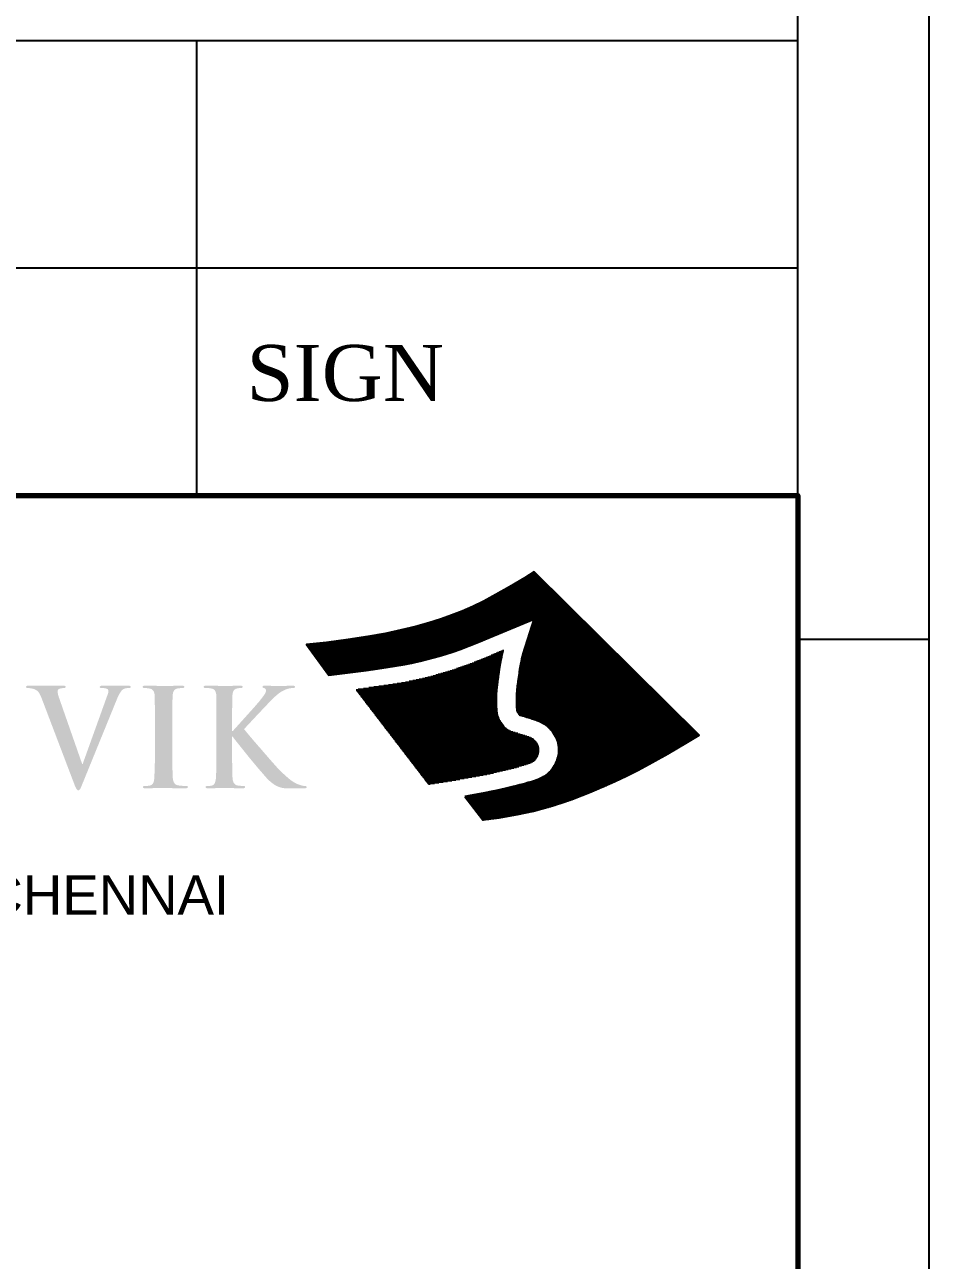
# Model space of a CAD drawing. Header units: inches. Extents: x 36 to 5114, y 9 to 306.
# Drawn here: x 403.87 to 438.29, y 60.22 to 107.22 of the extents above; entities that cross this region are included whole.
import ezdxf

# ---------------------------------------------------------------- set-up
doc = ezdxf.new("R2010")
doc.units = ezdxf.units.IN
doc.header["$MEASUREMENT"] = 0
for name, color, linetype in [('Border', 6, 'Continuous'), ('FA-GRÅ', 12, 'Continuous'), ('FA-RØD', 252, 'Continuous')]:
    doc.layers.add(name, color=color, linetype=linetype)
for name, color, linetype, lineweight in [('DIM', 1, 'Continuous', 25), ('HEL-025', 1, 'Continuous', 25), ('HEL-070', 4, 'Continuous', 70), ('TXT-050', 3, 'Continuous', 50)]:
    doc.layers.add(name, color=color, linetype=linetype, lineweight=lineweight)
doc.styles.add('style5', font='romantic.ttf', dxfattribs={"height": 65})
doc.styles.add('SWISSL', font='swissl.ttf')

# ---------------------------------------------------------------- blocks, each defined once
blk = doc.blocks.new('A3_BORDER')
at = {"linetype": 'Continuous'}
blk.add_line((384, 59.65000000000009), (379, 59.65000000000009), dxfattribs=at)
at = {"layer": 'Border', "color": 7}
blk.add_lwpolyline([(0, 2.150000000000092), (384, 2.150000000000092), (384, 264.6500000000001), (0, 264.6500000000001)], close=True, dxfattribs=at)
at = {"layer": 'Border', "color": 6}
blk.add_lwpolyline([(5, 7.150000000000091), (379, 7.150000000000091), (379, 259.6500000000001), (5, 259.6500000000001)], close=True, dxfattribs=at)

msp = doc.modelspace()

# ---------------------------------------------------------------- hatches: boundary and pattern name
at = {"layer": 'FA-GRÅ'}
h = msp.add_hatch(dxfattribs=at)
h.set_pattern_fill('LINE', color=256, scale=0.008421840001684383, style=0)
h.set_pattern_definition([(0, (385.5042580437492, 60.72189246115755), (0, 0.0267393420053479), [])])
h.paths.add_polyline_path([(420.6171700206231, 77.8683159878006), (421.2958288747813, 76.97528255342746), (421.9194593305928, 77.05995670750104), (422.6141188262608, 77.18042352773642), (423.2290764925182, 77.31274554901444), (423.7764083643323, 77.45509060394448), (424.2681904767286, 77.6056265251396), (424.7164988647909, 77.762521145211), (425.1334095634865, 77.9239422967699), (425.5309986078408, 78.08805781242751), (425.9220464679291, 78.25519101605329), (426.3221513540828, 78.43428719655145), (426.7476159115666, 78.63644713408263), (427.2147427857616, 78.87277160880927), (427.7398346220488, 79.1543614008902), (428.3391940656346, 79.49231729048967), (429.0291237619584, 79.8977400577665), (429.5269369843062, 80.20011963687335), (423.2547199951713, 86.40836751954754), (422.8961432759878, 86.18800825428531), (422.3113259234577, 85.8389245023032), (421.7984292070959, 85.54623143342775), (421.3397413282418, 85.30092799774008), (420.9175504881767, 85.0940131453213), (420.5141448882404, 84.91648582625254), (420.1118127295975, 84.7593449906131), (419.692842213646, 84.6135895884841), (419.2411118265935, 84.4718876387729), (418.7468611947605, 84.33358343567721), (418.2019202292776, 84.19969034222828), (417.5981188413333, 84.07122172144824), (416.9272869420582, 83.9491909363665), (416.1812544428157, 83.83461135000704), (415.3518512547361, 83.72849632539925), (414.5867435682211, 83.64821154083853), (415.4446976554808, 82.48001375292966), (416.8626671790024, 82.66397131755599), (417.4538658717992, 82.746779988926), (417.9360521197431, 82.82109233435273), (418.3279064487195, 82.8888091343984), (418.6488079537284, 82.95189762592287), (418.9195020089154, 83.01263405944024), (419.1622657227325, 83.07387466745473), (419.398655298375, 83.13861155705905), (419.6423988814112, 83.20856109837274), (419.8968438838837, 83.28572752376982), (420.1671372686741, 83.37343098300568), (420.4594194821892, 83.47534603193577), (420.7796020086151, 83.59516055335604), (421.1333111453331, 83.73653692984823), (421.527034442557, 83.9035632719993), (423.2446047215252, 84.612657441669), (422.8178887297744, 83.29314055496485), (422.7940861607548, 83.18607589445907), (422.7857599000907, 83.14853583949531), (422.7764128848556, 83.10588967909513), (422.7662232783385, 83.05844401668088), (422.7553754982417, 83.00653860132712), (422.7440770526645, 82.95062268116504), (422.7325468308753, 82.89120601029441), (422.7210092766671, 82.8288374240206), (422.7096571819037, 82.7639020676857), (422.698535848327, 82.69611862734797), (422.6875926960255, 82.62545778389409), (422.6768695164118, 82.55271254789892), (422.6664199499409, 82.47880769443924), (422.6562833315455, 82.40461499587633), (422.646488604927, 82.33096231785254), (422.6370562415449, 82.2586363064716), (422.6280234336499, 82.18857156513201), (422.6195330718527, 82.12224081849905), (422.6117646057154, 82.06023227975726), (422.6047958672624, 82.00214430900502), (422.5986539997156, 81.94729180052906), (422.5933402394056, 81.89487140038233), (422.5888380507585, 81.8439598222763), (422.5851265931614, 81.79353217282056), (422.5821866823588, 81.74234274049246), (422.5799953107252, 81.68889909422302), (422.5785271031544, 81.63300928906261), (422.5777698895889, 81.57552685109528), (422.577697028033, 81.51741627283315), (422.5782672909899, 81.45960166843594), (422.5794285239298, 81.40299076121897), (422.5811187492562, 81.34849813660054), (422.5832567700762, 81.29726593910578), (422.5857333382354, 81.25111381559196), (422.5885084992386, 81.21127879408829), (422.5915303609562, 81.17805965122221), (422.5946711895866, 81.15148834778353), (422.5977153191687, 81.13145637504437), (422.6003787844437, 81.11763673474576), (422.6023606052967, 81.10940727104622), (422.6035354289687, 81.10544245071156), (422.6044770160569, 81.10281034796805), (422.6061353754829, 81.09885649175573), (422.6091182763683, 81.09263144740231), (422.6138960896986, 81.08371627218781), (422.6208835065244, 81.0718443552874), (422.6304083959893, 81.05686951552758), (422.6426969354851, 81.03872929160076), (422.6574248548476, 81.01803846973831), (422.6723446054729, 80.99793439998808), (422.685089091572, 80.98165230461069), (422.6949643367897, 80.96987996113108), (422.6960524652148, 80.96868866650817), (422.7137974721608, 80.96262662344321), (422.7415853510373, 80.95409747793252), (422.7773212452065, 80.9439214224754), (422.8204315679376, 80.93211753491647), (422.8698562896806, 80.91861201678927), (422.9225168613829, 80.90382082969569), (422.9754154417659, 80.88850030114605), (423.0277334057372, 80.87291236917787), (423.0791780688213, 80.85716668040419), (423.1294592082612, 80.84136783247646), (423.1783025257517, 80.82561085258982), (423.2254677634681, 80.80997406250623), (423.2710345012946, 80.79441887418994), (423.3163591184183, 80.77839394702511), (423.3633775934339, 80.76087090968082), (423.4129882721226, 80.74097849808328), (423.4654626258761, 80.71790955855118), (423.5205566864223, 80.69094022588484), (423.5774590131822, 80.6595894412481), (423.6348929550494, 80.6237797993295), (423.6912875341712, 80.58398018866552), (423.745185712154, 80.5411424910622), (423.7960339597538, 80.4960094801832), (423.8441568612815, 80.44855368886289), (423.8898735505408, 80.39854189845443), (423.9333712924034, 80.34565669554519), (423.9747180925095, 80.28948342364362), (424.0138576905937, 80.22949026994189), (424.0504461387517, 80.16524721840739), (424.0834636668786, 80.09740810017917), (424.1120314544295, 80.02717188044932), (424.1358011416504, 79.95515504501833), (424.154592531011, 79.88180154737762), (424.1682970251767, 79.80758513613233), (424.1768826627866, 79.73298967171883), (424.180393362103, 79.65848923724712), (424.1789453817527, 79.58466394411931), (424.172812432318, 79.51255413142331), (424.1625279827621, 79.44304978938686), (424.148628481349, 79.3763558302731), (424.1315809418792, 79.31245552205161), (424.1117892772071, 79.25127442757054), (424.0895950203757, 79.19270222356005), (424.0652815392003, 79.13660938262416), (424.0388135534939, 79.08231297304025), (424.0088259277744, 79.02716121476493), (423.9732974470588, 78.96914676268221), (423.9313000148157, 78.90893650212325), (423.8824822173682, 78.84800956595296), (423.8268768438483, 78.78798998607141), (423.7649338798127, 78.7304636212744), (423.6974556412659, 78.67678085814492), (423.6256411719713, 78.62803921763822), (423.55175366227, 78.58536913082622), (423.4781200516499, 78.54894489326267), (423.4055496572745, 78.51773622839625), (423.3334694480635, 78.4902551194669), (423.2605245248177, 78.46505528291578), (423.1850141153317, 78.44089590864911), (423.1051783768106, 78.41675664246083), (423.01914349487, 78.39173806732703), (422.9246391273681, 78.36498577293838), (422.8203721496737, 78.33622809291461), (422.7062140822289, 78.30559840075563), (422.5822465404398, 78.2732889595705), (422.448544716788, 78.23948984403484), (422.3051796498238, 78.20438971051459), (422.1522196000204, 78.16817626596327), (421.9894961546287, 78.13098290525937), (421.8140686530732, 78.09246946099353), (421.6149672809751, 78.05106011370714), (421.3801290263417, 78.00502230150829), (421.097018355771, 77.95247959914974), (420.7524674696959, 77.89142111989219)])
h = msp.add_hatch(color=256, dxfattribs=at)
edge = h.paths.add_edge_path()
edge.add_line((405.3550303122955, 82.08038085453933), (403.9867399505218, 82.08038085453933))
edge.add_line((403.9867399505218, 82.08038085453933), (403.9585586052616, 82.07794479877845))
edge.add_arc((403.9621902550915, 82.03593230467646), 0.04216916576471152, 94.9404886438284, 257.6085628878583)
edge.add_line((403.9531412007981, 81.99474549662824), (404.0284911892139, 81.98883773028462))
edge.add_arc((403.9555318099209, 81.05828495197107), 0.9334085623404559, 73.58667648673219, 85.51693319972168, ccw=False)
edge.add_arc((404.1182108668489, 81.61054679879686), 0.3576849975811112, 25.231782614218275, 73.58667648673082, ccw=False)
edge.add_arc((448.7794993877523, 102.6568217049722), 49.01413266972799, 205.2317826142183, 205.3753192847684)
edge.add_line((404.4942513635377, 81.65201252232742), (405.7806142344542, 78.27027094955116))
edge.add_line((405.7806142344833, 78.27027094955207), (405.8394518006297, 78.1560998117389))
edge.add_line((405.8394518006006, 78.1560998117389), (405.8706009727665, 78.11804242618615))
edge.add_arc((405.9097520346166, 78.1500867494529), 0.05059292732594682, 219.2996060500609, 330.2241701332517)
edge.add_line((405.9536654319144, 78.12496190451981), (405.9951976614883, 78.17685824674169))
edge.add_line((405.9951976614883, 78.17685824674169), (407.3874604897627, 81.59190837366037))
edge.add_arc((408.7596056537349, 81.03250612895368), 1.481793920341813, 145.6460664236376, 157.8200418094654, ccw=False)
edge.add_arc((407.7597045803321, 81.71597249104212), 0.2706257137470658, 92.60455003634871, 145.6460664236394, ccw=False)
edge.add_line((407.7474067202182, 81.98631863874704), (407.8097289170308, 81.99071545958992))
edge.add_line((407.8097289170599, 81.9907154595881), (407.858271607727, 81.9907154595881))
edge.add_line((407.8582716076979, 81.9907154595881), (407.8725484019723, 81.9935697507695))
edge.add_arc((407.8644943052549, 82.03385529780331), 0.04108276735515301, 281.3058124240185, 365.5275055939781)
edge.add_arc((407.8674124395237, 82.03413769611558), 0.03815100059863191, 5.527505593982023, 61.8733572751003)
edge.add_arc((407.8417875829963, 81.98620026761506), 0.0925075118983594, 61.8733572750813, 77.02735269640193)
edge.add_arc((407.8240495262197, 81.90920061267076), 0.171523874263788, 77.02735269640627, 91.92265131224428)
edge.add_line((407.8182948490484, 82.08062792418474), (406.8125629258337, 82.08062792418474))
edge.add_line((406.8125629258337, 82.08062792418474), (406.7790205547116, 82.07723364573809))
edge.add_arc((406.7866601073528, 82.00173933526509), 0.07587986346175744, 95.77830496079774, 136.0172859194577)
edge.add_arc((406.7563006469626, 82.0310394296435), 0.03368753752835422, 136.0172859194233, 176.7077889540215)
edge.add_arc((406.7547671026895, 82.03112764408121), 0.03215145817257091, 176.7077889540242, 250.6912318158969)
edge.add_arc((406.8721371080372, 82.36611941640382), 0.3871094918555693, 250.6912318158998, 255.4667671451202)
edge.add_line((406.7749952677749, 81.9913965567344), (406.8286633506995, 81.99005524874207))
edge.add_line((406.8286633506995, 81.99005524874207), (406.8809899122624, 81.98737263275831))
edge.add_arc((406.859876709559, 81.5755427963964), 0.4123706845155176, 70.07595945537571, 87.06519742117638, ccw=False)
edge.add_arc((406.9742694513169, 81.89113545722881), 0.07668567302511844, 13.919532437582973, 70.07595945534342, ccw=False)
edge.add_arc((406.8476649123821, 81.8597581940781), 0.2071204917102681, -12.282245675945774, 13.919532437581779, ccw=False)
edge.add_line((407.0500447348803, 81.8156979453293), (406.072786169132, 79.09830117772123))
edge.add_line((406.0727861691611, 79.09830117772123), (406.0562535084081, 79.09830117772123))
edge.add_line((406.0562535084081, 79.09830117772123), (405.1627619657719, 81.6557710374687))
edge.add_line((405.1627619657428, 81.65577103746779), (405.14252638797, 81.72536215109227))
edge.add_arc((405.6291507372279, 81.86686189656808), 0.5067794739874079, 180.6469333910246, 196.213278357872, ccw=False)
edge.add_arc((405.2326999592241, 81.86238533392549), 0.1103034229906889, 104.3240806828858, 180.6469333910248, ccw=False)
edge.add_arc((405.366473454027, 81.33849105335736), 0.6510071913625557, 91.11412836633463, 104.324080682883, ccw=False)
edge.add_arc((405.3514593612398, 82.11051674473907), 0.1211644806993862, 271.1141283663473, 303.3343133105944)
edge.add_arc((405.4018128262013, 82.0339608727341), 0.02953330166224069, 303.3343133105931, 385.8106518897529)
edge.add_arc((405.3833433859162, 82.02502815997883), 0.05004948019555103, 25.81065188975629, 69.15321188363785)
edge.add_arc((405.3545091096074, 81.94930771684864), 0.1310741739480159, 69.15321188362933, 89.77216876065128)
h = msp.add_hatch(color=256, dxfattribs=at)
edge = h.paths.add_edge_path()
edge.add_line((408.8241365715857, 81.03969941972952), (408.8245699947346, 80.8413884458501))
edge.add_line((408.8245699947928, 80.8413884458501), (408.8245699947928, 79.53328792208282))
edge.add_line((408.8245699947928, 79.53328792208282), (408.8216083982023, 79.18513984396719))
edge.add_line((408.8216083982023, 79.18513984396719), (408.8145158093592, 78.92536189818162))
edge.add_arc((398.3740549295088, 79.21041264079992), 10.44435145469068, 356.4600441812725, 358.4360701748061, ccw=False)
edge.add_arc((407.3283423878364, 78.65647696336106), 1.472946401909048, 353.73033625853935, 356.46004418127256, ccw=False)
edge.add_arc((408.416898035828, 78.53688264672252), 0.3778408365256419, 339.36303830402187, 353.7303362585401, ccw=False)
edge.add_arc((408.5616848291592, 78.48235424454157), 0.2231263828771734, 313.2370706582264, 339.3630383040204, ccw=False)
edge.add_arc((408.6567409413163, 78.38126092047838), 0.0843621056801557, 298.07068042217793, 313.2370706582118, ccw=False)
edge.add_arc((408.5623923172587, 78.558178024347), 0.2848647852210986, 276.00345884886684, 298.07068042220453, ccw=False)
edge.add_arc((408.1058187818616, 82.89966387542023), 4.650292460517926, 274.99295859188567, 276.0034588488672, ccw=False)
edge.add_arc((408.4807417157916, 78.60820081583057), 0.3424829941906476, 268.34218353316294, 274.9929585918893, ccw=False)
edge.add_arc((408.4604880378228, 77.90840899213669), 0.3576018635094237, 88.34218353316413, 97.76852333932739)
edge.add_arc((408.4245959309391, 78.17150261952389), 0.09207126243795297, 97.76852333934755, 116.3235604640866)
edge.add_arc((408.3968572568027, 78.22756950679155), 0.02951784614209613, 116.3235604640873, 174.2647008622013)
edge.add_arc((408.4092368954206, 78.2263261512058), 0.04195976660083404, 174.2647008621999, 215.5187619956973)
edge.add_arc((408.4085862855189, 78.22586175417251), 0.04116041823378685, 215.5187619957129, 247.4655548460209)
edge.add_arc((408.4507924777334, 78.3275835052687), 0.151290692479951, 247.4655548460195, 262.129822750672)
edge.add_arc((408.4677506907373, 78.4502637705578), 0.2751374868686278, 262.1298227506744, 271.1954896160814)
edge.add_arc((408.1341667664, 94.43549440934527), 16.26384840456872, 271.1954896160813, 271.7797307773197)
edge.add_arc((409.1511626928458, 61.70535719796368), 16.48208512297262, 90.52242391201662, 91.7797307773198, ccw=False)
edge.add_arc((409.1721178299975, 59.40720886096329), 18.78032899528734, 89.91092469243551, 90.52242391201668, ccw=False)
edge.add_arc((409.1896699160915, 70.69720237514099), 7.490321837367597, 88.04388751008918, 89.9109246924358, ccw=False)
edge.add_arc((409.54074234385, 80.9763415874391), 2.794810869376763, 268.0438875100901, 270.7038459096756)
edge.add_arc((409.6210761378514, 74.4371889794989), 3.744835172145592, 87.63623433495349, 90.70384590967609, ccw=False)
edge.add_arc((410.0332401707764, 84.42204514946985), 6.248524219222397, 267.6362343349534, 268.9954110305475)
edge.add_arc((409.9578233475676, 80.12115891299123), 1.946976809702919, 268.9954110305475, 271.0045889694525)
edge.add_arc((409.989248019794, 78.32906618824978), 0.1546085874627272, 271.0045889694481, 293.7488149968241)
edge.add_arc((410.0349858402968, 78.22511325185093), 0.04103851564716499, 293.7488149968095, 325.8398560939875)
edge.add_arc((410.0173976754066, 78.23704827948364), 0.06229383095068691, 325.8398560939973, 340.9173965019088)
edge.add_arc((410.0483002158925, 78.22635782221602), 0.02959439846280642, 340.9173965019091, 381.7490080420018)
edge.add_arc((410.0453147268616, 78.22516679278357), 0.03280869400560174, 21.74900804202323, 52.6407944370844)
edge.add_arc((410.0362461477397, 78.21328806476464), 0.04775336886166172, 52.64079443705214, 71.02014620075452)
edge.add_arc((410.0040708899959, 78.11973748654833), 0.1466824237343677, 71.02014620074516, 86.36868144088729)
edge.add_arc((409.9819285174361, 77.77083794787592), 0.496283872169585, 86.3686814408854, 89.30941490314635)
edge.add_arc((410.0068200467266, 79.8359136616969), 1.568941852066244, 267.4497053578443, 269.30941490314785, ccw=False)
edge.add_arc((409.9131607510261, 77.73312214524282), 0.535934444856386, 87.44970535784162, 90.78762202999084)
edge.add_arc((409.9032656226535, 78.45290061711836), 0.1839120402651895, 265.6509102567895, 270.7876220299935, ccw=False)
edge.add_arc((409.8073458363996, 77.19166203116635), 1.080968735178244, 85.65091025679055, 87.30853375705728)
edge.add_arc((409.903052415966, 79.22755940097028), 0.9571769538607107, 261.06444772174393, 267.3085337570557, ccw=False)
edge.add_arc((411.8054201290705, 91.32670278363418), 13.20496342774988, 260.8613160078731, 261.06444772174575, ccw=False)
edge.add_arc((409.7894553115819, 78.79479927172048), 0.5119448830107884, 255.810905012207, 260.86131600787076, ccw=False)
edge.add_line((409.6639659133269, 78.29847279230177), (409.6217075407093, 78.31623406522209))
edge.add_line((409.6217075407384, 78.31623406522209), (409.5866526147637, 78.3431160651258))
edge.add_line((409.5866526147346, 78.3431160651258), (409.563122279569, 78.3757580672696))
edge.add_line((409.5631222796272, 78.37575806727051), (409.5429538608058, 78.40984006997456))
edge.add_line((409.5429538607476, 78.40984006997365), (409.5275869698434, 78.44728279742009))
edge.add_line((409.5275869698725, 78.447282797421), (409.5150323254692, 78.49165315378701))
edge.add_line((409.5150323254983, 78.4916531537861), (409.5059088835895, 78.53965606619892))
edge.add_line((409.5059088835604, 78.539656066198), (409.5015738821875, 78.59975520034601))
edge.add_arc((410.547082343406, 78.67516861010932), 1.048224749236513, 179.4217061552554, 184.1256478914168, ccw=False)
edge.add_line((409.4989109857469, 78.68574830085578), (409.4879098900473, 78.9771753320461))
edge.add_line((409.4879098900473, 78.9771753320461), (409.4879098900473, 81.28458361443205))
edge.add_line((409.4879098900473, 81.28458361443205), (409.4934142871115, 81.63832837897513))
edge.add_arc((410.4229991055089, 81.62386370142718), 0.9296973493597929, 170.7183386041193, 179.1085287962557, ccw=False)
edge.add_arc((409.8498431236711, 81.71753323390345), 0.3489377082217585, 153.4138323097247, 170.7183386041199, ccw=False)
edge.add_arc((409.693059729272, 81.79599717308753), 0.1736162249222421, 124.93437784377431, 153.4138323097272, ccw=False)
edge.add_arc((409.7165329542239, 81.76239208173553), 0.2146076197829589, 97.72522738725951, 124.93437784377349, ccw=False)
edge.add_arc((410.1011255613174, 78.92728577604117), 3.075680711829411, 95.60298645309769, 97.72522738725871, ccw=False)
edge.add_arc((409.8476757941297, 81.51077987612422), 0.4797842289799049, 86.64255328733611, 95.60298645310189, ccw=False)
edge.add_arc((409.8795360277053, 82.05386132744621), 0.06423097049059377, 266.6425532873739, 297.8795395215159)
edge.add_arc((409.8781993253268, 82.0563881004951), 0.06708952875649171, 297.8795395215252, 332.0996746179129)
edge.add_arc((409.9114587118146, 82.0387779199869), 0.02945569759010447, 332.0996746178918, 402.7679458559004)
edge.add_arc((409.8929792729667, 82.0216849654467), 0.05462827701012542, 42.76794585591369, 77.11273718406524)
edge.add_arc((409.8525527906949, 81.84499318394279), 0.2358857902858474, 77.1127371840697, 88.64251144861832)
edge.add_arc((409.8368340054639, 81.18167154472081), 0.8993936480169495, 88.64251144861832, 91.3574885513817)
edge.add_arc((409.7780558979483, 83.66206617579388), 1.581697320040423, 268.64251144861834, 271.35748855138166, ccw=False)
edge.add_line((409.7405848110556, 82.08081277109392), (409.4746154238582, 82.07346790011394))
edge.add_line((409.4746154238582, 82.07346790011485), (409.1768983679993, 82.06717508681646))
edge.add_line((409.1768983680284, 82.06717508681555), (408.8215614376003, 82.07674235504288))
edge.add_line((408.8215614376003, 82.07674235504288), (408.5992115103053, 82.08259133998541))
edge.add_line((408.5992115103053, 82.0825913399845), (408.4802349298897, 82.08454136335018))
edge.add_arc((408.474754502682, 81.75016460684361), 0.3344216655275562, 89.06100759106845, 103.9002532611128)
edge.add_arc((408.4145420546755, 81.99346720865339), 0.08377910142376913, 103.90025326109, 126.1174002839486)
edge.add_arc((408.3791635717261, 82.04195228203804), 0.02375877655810471, 126.1174002839755, 180.7353582390503)
edge.add_arc((408.4068595649204, 82.0423077636338), 0.05145705097660641, 180.7353582390472, 253.7560277682004)
edge.add_arc((408.420650129823, 82.08963958315013), 0.1007569578625943, 253.7560277681826, 272.8288989052252)
edge.add_arc((408.4566965385219, 81.36015838006875), 0.6296142965212883, 80.5378470525821, 92.82889890522358, ccw=False)
edge.add_arc((407.7063455588994, 76.85797048492583), 5.1939020214283, 79.9046793868381, 80.53784705258181, ccw=False)
edge.add_arc((408.5449433948723, 81.568059909449), 0.4097418320643099, 71.164531999877, 79.9046793868381, ccw=False)
edge.add_arc((408.633607008005, 81.8279800376427), 0.1351153414734064, 53.33598331421342, 71.16453199986643, ccw=False)
edge.add_arc((408.5965675383103, 81.77822259120745), 0.1971453809038134, 29.057140109190016, 53.33598331421871, ccw=False)
edge.add_arc((408.4725486602746, 81.70931603083096), 0.3390213696094918, 5.760124888642395, 29.05714010919138, ccw=False)
edge.add_arc((407.631327890127, 81.62445938909383), 1.184511188500965, 0.8463849808491091, 5.760124888642622, ccw=False)
edge.add_line((408.8157098400751, 81.64195659440207), (408.8241365715857, 81.0396994197286))
h = msp.add_hatch(color=256, dxfattribs=at)
edge = h.paths.add_edge_path()
edge.add_line((412.0249402900571, 81.98815615650216), (412.0665561532131, 81.99054512348226))
edge.add_line((412.0665561532131, 81.99054512348135), (412.1190506196925, 81.99304375572189))
edge.add_line((412.1190506196925, 81.9930437557237), (412.1400477346377, 82.00153926313448))
edge.add_line((412.1400477346959, 82.00153926313266), (412.1535458000488, 82.01703204535949))
edge.add_line((412.1535458000488, 82.0170320453604), (412.1595459352592, 82.03952131344482))
edge.add_line((412.159545935201, 82.03952131344573), (412.1570462519938, 82.04951663136814))
edge.add_line((412.1570462520812, 82.04951663136723), (412.1525461506734, 82.058012138778))
edge.add_line((412.1525461506443, 82.058012138778), (412.144546716654, 82.06550882445896))
edge.add_line((412.1445467166249, 82.06550882445896), (412.1330490694726, 82.0715056996292))
edge.add_line((412.1330490694726, 82.0715056996292), (412.1185502352945, 82.07650296411026))
edge.add_line((412.1185502353236, 82.07650296411026), (412.1025524867636, 82.07950179617416))
edge.add_line((412.1025524867927, 82.07950179617416), (412.0815542524268, 82.08200042841469))
edge.add_line((412.0815542523977, 82.08200042841469), (412.0595563686273, 82.08250062823805))
edge.add_line((412.0595563686564, 82.08250062823805), (412.0370592199087, 82.08250062823805))
edge.add_line((412.0370592198796, 82.08250062823805), (411.9257410398039, 82.0786434090947))
edge.add_line((411.925741039833, 82.0786434090956), (411.4661262052886, 82.0666504477154))
edge.add_line((411.4661262052595, 82.0666504477145), (411.2183642789367, 82.07521222765678))
edge.add_line((411.2183642789367, 82.07521222765769), (411.0999948205771, 82.07747496124335))
edge.add_line((411.0999948205771, 82.07747496124335), (410.9651317069419, 82.08037438450953))
edge.add_line((410.9651317069419, 82.08037438451043), (410.8855213309051, 82.08111837257599))
edge.add_line((410.8855213309051, 82.08111837257508), (410.8203123988113, 82.08197044798413))
edge.add_line((410.8203123988113, 82.08197044798413), (410.7811021868891, 82.08282252339319))
edge.add_line((410.7811021869182, 82.08282252339319), (410.7397605836794, 82.07984025946149))
edge.add_line((410.7397605837085, 82.07984025946149), (410.7188765310037, 82.07643195782617))
edge.add_line((410.7188765309746, 82.07643195782526), (410.7039590306575, 82.07131950537183))
edge.add_line((410.7039590306575, 82.07131950537274), (410.692877810803, 82.06535497751025))
edge.add_line((410.6928778107739, 82.06535497750934), (410.6839268628154, 82.05726026112421))
edge.add_line((410.6839268628154, 82.05726026112512), (410.6788133147401, 82.04831346933184))
edge.add_line((410.6788133147983, 82.04831346933184), (410.6775338083443, 82.03808777546561))
edge.add_line((410.6775338083152, 82.03808777546561), (410.6788133147692, 82.02615871974064))
edge.add_line((410.6788133147983, 82.02615871974064), (410.6830749779818, 82.0163598525383))
edge.add_line((410.6830749779818, 82.0163598525383), (410.6890415303404, 82.00826513615317))
edge.add_line((410.6890415303404, 82.00826513615408), (410.6988443631907, 82.001022495178))
edge.add_line((410.6988443631907, 82.0010224951771), (410.7103520851869, 81.99633529146882))
edge.add_line((410.7103520851578, 81.99633529146973), (410.7256949681959, 81.99292698983442))
edge.add_line((410.725694968225, 81.9929269898335), (410.7461536382087, 81.99207491442445))
edge.add_line((410.7461536382087, 81.99207491442445), (410.8011332353107, 81.99164887671992))
edge.add_line((410.8011332353107, 81.99164887671992), (410.8330985078409, 81.99037076360634))
edge.add_line((410.83309850787, 81.99037076360634), (410.8684735587502, 81.9882405750837))
edge.add_line((410.8684735587211, 81.9882405750837), (410.9074106301467, 81.98435337550978))
edge.add_line((410.9074106301176, 81.9843533755107), (410.981570510199, 81.97114620667213))
edge.add_line((410.9815705102282, 81.97114620667213), (411.0096995022958, 81.96262545258247))
edge.add_line((411.0096995022958, 81.96262545258338), (411.0327149462881, 81.95410390953526))
edge.add_line((411.0327149462881, 81.95410390953526), (411.0531724968222, 81.94345296692387))
edge.add_line((411.0531724968222, 81.94345296692387), (411.0732035452146, 81.93024579808531))
edge.add_line((411.0732035452146, 81.93024579808531), (411.0907998372621, 81.91521297878768))
edge.add_line((411.090799837233, 81.91521297878768), (411.1035859462626, 81.9011529455816))
edge.add_line((411.1035859462917, 81.90115294558069), (411.1159466726002, 81.88240728658417))
edge.add_line((411.115946672542, 81.88240728658508), (411.1334209468968, 81.84576725504263))
edge.add_line((411.1334209469259, 81.84576725504172), (411.1466637826578, 81.8000636658158))
edge.add_line((411.1466637826869, 81.80006366581671), (411.1556147306454, 81.74595608839132))
edge.add_line((411.1556147306454, 81.74595608839132), (411.159883110411, 81.68703191802939))
edge.add_line((411.159883110411, 81.68703191802757), (411.1624421232899, 81.64835400613225))
edge.add_line((411.162442123319, 81.64835400613316), (411.164147012494, 81.57209246807503))
edge.add_line((411.1641470124358, 81.57209246807594), (411.1654343548634, 81.5020700155124))
edge.add_line((411.1654343548925, 81.50207001551149), (411.1654343548925, 79.19531884512122))
edge.add_line((411.1654343548925, 79.19531884512122), (411.1604764073617, 78.94755030642006))
edge.add_line((411.1604764073617, 78.94755030641915), (411.1503914786207, 78.67115597877142))
edge.add_line((411.1503914785916, 78.67115597877324), (411.1446073930182, 78.57431129687899))
edge.add_arc((410.4758643320873, 78.61425223124985), 0.6699347429577202, 341.63922640442837, 356.58204794067217, ccw=False)
edge.add_arc((410.8307669653785, 78.4964616420462), 0.2959955740710274, 328.9404782076882, 341.6392264044297, ccw=False)
edge.add_line((411.0843261839235, 78.34374915872701), (411.0643634206552, 78.31977585930468))
edge.add_line((411.0643634206261, 78.3197758593056), (411.0366195118748, 78.29929133530783))
edge.add_line((411.0366195118748, 78.29929133530692), (411.0019407453418, 78.28573939151153))
edge.add_line((411.0019407453709, 78.28573939151153), (410.9678910975107, 78.27628529926602))
edge.add_line((410.9678910975107, 78.27628529926602), (410.9283797594015, 78.27024503136687))
edge.add_line((410.9283797594015, 78.27024503136687), (410.88266566958, 78.26677834678645))
edge.add_line((410.88266566958, 78.26677834678645), (410.8302663544945, 78.26550338950761))
edge.add_arc((410.8379385854113, 77.95018329836108), 0.3154134160239856, 91.3938208996559, 98.99017252404246)
edge.add_arc((410.7985510593043, 78.19914271621616), 0.06335753145011276, 98.99017252404568, 120.3035098431126)
edge.add_arc((410.7849950828585, 78.22233772769556), 0.03649169708564053, 120.3035098431728, 148.2278142517983)
edge.add_line((410.7539717248054, 78.24155218093125), (410.7514351004846, 78.23327758196007))
edge.add_line((410.7514351004846, 78.23327758195825), (410.7514351004846, 78.22350790622801))
edge.add_line((410.7514351004846, 78.22350790622892), (410.753011255414, 78.21153230194028))
edge.add_line((410.7530112553849, 78.21153230193937), (410.7577408395645, 78.20270779874642))
edge.add_line((410.7577408395936, 78.20270779874642), (410.7653070548603, 78.19419887903729))
edge.add_line((410.7653070548894, 78.19419887903729), (410.7766569374998, 78.18726550987645))
edge.add_line((410.7766569374706, 78.18726550987645), (410.7902132131038, 78.181907691263))
edge.add_line((410.7902132131038, 78.18190769126392), (410.8062915604731, 78.1784410066835))
edge.add_line((410.8062915605022, 78.1784410066835), (410.8261535752443, 78.1762350781251))
edge.add_line((410.8261535752443, 78.1762350781251), (410.8520056503238, 78.17560470011409))
edge.add_line((410.8520056503238, 78.17560470011318), (411.0160634516559, 78.17967099331469))
edge.add_line((411.016063451685, 78.1796709933156), (411.1832993097249, 78.1837601663197))
edge.add_line((411.1832993097249, 78.1837601663197), (411.3593674563507, 78.18785486203484))
edge.add_line((411.3593674563216, 78.18785486203575), (411.430457864224, 78.18943830217046))
edge.add_line((411.430457864224, 78.18943830216864), (411.4585163323262, 78.18975388565337))
edge.add_line((411.4585163322971, 78.18975388565428), (411.4872050384637, 78.18943830216955))
edge.add_line((411.4872050384637, 78.18943830216864), (411.5301922011766, 78.18848287316865))
edge.add_line((411.5301922011766, 78.18848287316956), (411.6616578501761, 78.18596136112643))
edge.add_line((411.6616578501761, 78.18596136112552), (411.8367823188072, 78.18215463533994))
edge.add_line((411.8367823188072, 78.18215463534085), (412.0128549431446, 78.17837394519262))
edge.add_line((412.0128549431446, 78.17837394519353), (412.1564495968104, 78.17553290487155))
edge.add_line((412.1564495967813, 78.17553290487064), (412.1842852986646, 78.17654198306315))
edge.add_line((412.1842852986646, 78.17654198306315), (412.2028868372198, 78.17874791162154))
edge.add_line((412.2028868372198, 78.17874791162336), (412.2173890296889, 78.18252939073005))
edge.add_line((412.217389029718, 78.18252939072823), (412.2296837097437, 78.18757162585604))
edge.add_line((412.2296837097145, 78.18757162585695), (412.2407179135824, 78.19545095651353))
edge.add_line((412.2407179135824, 78.19545095651353), (412.2482852482698, 78.20332949821073))
edge.add_line((412.248285248328, 78.20332949821073), (412.2536439511804, 78.21372955195199))
edge.add_line((412.2536439511222, 78.21372955195199), (412.2564817016299, 78.22538957275589))
edge.add_line((412.256481701659, 78.2253895727577), (412.2523834749935, 78.2433533736708))
edge.add_line((412.2523834749935, 78.24335337366989), (412.2397719967756, 78.25658973398055))
edge.add_line((412.2397719967756, 78.25658973397964), (412.2195954227117, 78.26478385916249))
edge.add_line((412.2195954227117, 78.26478385916249), (412.1927974307963, 78.26698978772089))
edge.add_line((412.1927974307672, 78.26698978772089), (412.1124045744126, 78.26919571627928))
edge.add_line((412.1124045744417, 78.2691957162811), (412.0737887788908, 78.27178586773204))
edge.add_line((412.0737887788908, 78.27178586773204), (412.0160956877861, 78.27777406435649))
edge.add_line((412.0160956878443, 78.27777406435649), (411.9527270957241, 78.28691336207572))
edge.add_line((411.9527270957241, 78.28691336207572), (411.9131978467684, 78.30055682508151))
edge.add_line((411.9131978467102, 78.30055682508151), (411.8791493182706, 78.32104134907928))
edge.add_line((411.8791493182997, 78.32104134907837), (411.8485687784613, 78.35035037626909))
edge.add_line((411.8485687784613, 78.35035037627), (411.8239771795396, 78.38533201660044))
edge.add_line((411.8239771795105, 78.38533201659862), (411.8043726332597, 78.42357126745043))
edge.add_line((411.8043726332597, 78.42357126745134), (411.7908152382059, 78.46580107146798))
edge.add_line((411.790815238235, 78.46580107146889), (411.7813415172913, 78.51288060468829))
edge.add_line((411.7813415173204, 78.51288060468738), (411.7759738590447, 78.56651165105046))
edge.add_line((411.7759738589865, 78.56651165105046), (411.7734484289302, 78.6277206458422))
edge.add_line((411.7734484289884, 78.62772064584402), (411.7718711546385, 78.66522300925914))
edge.add_line((411.7718711546385, 78.66522300925914), (411.7687121282269, 78.7737569034303))
edge.add_line((411.7687121281978, 78.77375690342939), (411.765023612248, 78.93314313137995))
edge.add_line((411.7650236122189, 78.93314313138086), (411.7622407137004, 79.1486164341664))
edge.add_line((411.7622407137295, 79.14861643416458), (411.7611391963782, 79.36576232941894))
edge.add_line((411.7611391963782, 79.36576232942076), (411.7611391963782, 79.51869566406691))
edge.add_line((411.7611391963782, 79.51869566406691), (411.7622731771606, 79.72564032317547))
edge.add_line((411.7622731771315, 79.72564032317547), (411.7622776548432, 79.93999961625883))
edge.add_line((411.7622776548723, 79.93999961625792), (411.7622776548723, 80.14271151187637))
edge.add_line((411.7622776548723, 80.14271151187728), (411.7855919862103, 80.14271151187728))
edge.add_line((411.7855919861812, 80.14271151187728), (411.8383047411679, 80.06450440163604))
edge.add_line((411.8383047411679, 80.06450440163513), (412.1707111121849, 79.6484864728132))
edge.add_line((412.1707111122431, 79.6484864728123), (412.4179950427259, 79.33920834604993))
edge.add_line((412.4179950427259, 79.33920834605175), (412.7531753568381, 78.93658535824176))
edge.add_line((412.753175356809, 78.93658535824085), (413.1160693551409, 78.5206447473725))
edge.add_line((413.1160693551409, 78.5206447473725), (413.18779895656, 78.4556471728452))
edge.add_line((413.18779895656, 78.4556471728452), (413.2626248964278, 78.39322949330614))
edge.add_line((413.2626248963987, 78.39322949330614), (413.2960577393295, 78.36689010670722))
edge.add_arc((413.8488928102068, 79.06860910910706), 0.8933287042893855, 231.7679101999141, 263.0074208608987)
edge.add_line((413.7401382685983, 78.18192504835548), (413.9388054319187, 78.17608438701114))
edge.add_line((413.9388054319187, 78.17608438701114), (414.4834441973125, 78.17505242901603))
edge.add_line((414.4834441973125, 78.17505242901512), (414.5153646927264, 78.17612620182223))
edge.add_line((414.5153646927555, 78.17612620182314), (414.5423518680381, 78.17882365165912))
edge.add_line((414.5423518680381, 78.17882365165912), (414.562783671723, 78.18344852762908))
edge.add_line((414.5627836716939, 78.18344852762726), (414.5782049147291, 78.19000004077185))
edge.add_line((414.5782049147291, 78.19000004077185), (414.5882282749279, 78.19847819109106))
edge.add_line((414.5882282749279, 78.19847819109106), (414.5943963243679, 78.206185528748))
edge.add_line((414.5943963243971, 78.2061855287489), (414.5982516351559, 78.21466367906811))
edge.add_line((414.5982516351268, 78.21466367906811), (414.5997942072044, 78.22429844285904))
edge.add_line((414.5997942072335, 78.22429844285813), (414.5928548717692, 78.24241056800889))
edge.add_line((414.5928548717401, 78.24241056800798), (414.5797463673861, 78.25474278163489))
edge.add_line((414.5797463673861, 78.2547427816358), (414.560856016329, 78.2628359201031))
edge.add_line((414.560856016329, 78.2628359201031), (414.5354125325447, 78.26514835808808))
edge.add_line((414.5354125325447, 78.26514835808717), (414.5111242986803, 78.26553336993908))
edge.add_line((414.5111242986512, 78.26553336993908), (414.4837520400523, 78.26823081977506))
edge.add_line((414.4837520400523, 78.26823081977506), (414.4531860527694, 78.27375353075837))
edge.add_line((414.4531860528276, 78.27375353075928), (414.4184893754481, 78.28184666922658))
edge.add_line((414.418489375419, 78.28184666922658), (414.384562864643, 78.29070983139678))
edge.add_line((414.384562864643, 78.29070983139587), (414.3498661872635, 78.30150041969915))
edge.add_line((414.3498661872926, 78.30150041970097), (414.3074600078452, 78.31498845784114))
edge.add_line((414.3074600078161, 78.31498845784023), (414.2336639419135, 78.34129234129756))
edge.add_line((414.2336639419426, 78.34129234129847), (414.1365132452974, 78.39216203217035))
edge.add_line((414.1365132452682, 78.39216203216944), (414.0442387778947, 78.4496810670658))
edge.add_line((414.0442387779239, 78.44968106706489), (413.9574148065057, 78.51373583593119))
edge.add_line((413.9574148065057, 78.5137358359321), (413.8744483847166, 78.58356814944597))
edge.add_line((413.8744483847166, 78.58356814944506), (413.7201710276476, 78.72238701273324))
edge.add_line((413.7201710276184, 78.72238701273506), (413.7007657396078, 78.73990347405885))
edge.add_line((413.7007657395787, 78.73990347405794), (413.5477981135244, 78.89043600734345))
edge.add_line((413.5477981135244, 78.89043600734345), (413.5125999322971, 78.9262602555778))
edge.add_line((413.5125999322971, 78.9262602555778), (413.4631738185179, 78.97958124116809))
edge.add_line((413.4631738185761, 78.97958124116718), (413.4068565047399, 79.04227426729682))
edge.add_line((413.4068565047108, 79.04227426729682), (413.3108621774062, 79.14910874440244))
edge.add_line((413.3108621774353, 79.14910874440153), (413.2140193235299, 79.2600584301486))
edge.add_line((413.2140193235008, 79.26005843014951), (413.1371358746018, 79.34720602051544))
edge.add_line((413.1371358746309, 79.34720602051544), (413.0725000897709, 79.42269359007656))
edge.add_line((413.0725000897418, 79.42269359007565), (412.8701656796092, 79.6576786307665))
edge.add_line((412.8701656796383, 79.6576786307674), (412.7598986426364, 79.7827167522342))
edge.add_line((412.7598986426364, 79.78271675223237), (412.545403883856, 80.03044426508))
edge.add_line((412.5454038838851, 80.03044426508183), (412.3385189980671, 80.27513192001294))
edge.add_line((412.338518998038, 80.27513192001112), (412.2148736745056, 80.42893074236378))
edge.add_line((412.2148736745347, 80.42893074236468), (412.675568757293, 80.9229427625765))
edge.add_line((412.6755687573221, 80.9229427625765), (413.1435513177474, 81.41722302875002))
edge.add_line((413.1435513177183, 81.41722302875002), (413.3542512148614, 81.63223242381224))
edge.add_line((413.3542512148614, 81.63223242381224), (413.475363272364, 81.7381106829585))
edge.add_arc((414.2019974693884, 80.90692812143294), 1.104020700402001, 110.00360141703109, 131.1605170149408, ccw=False)
edge.add_arc((414.0986585527188, 81.19079394331362), 0.8019300905869629, 95.71701969768998, 110.00360141703001, ccw=False)
edge.add_line((414.018774025002, 81.98873525219693), (414.0786522399629, 81.99228951119454))
edge.add_line((414.0786522399629, 81.99228951119454), (414.0954291105498, 81.99228951119454))
edge.add_arc((414.0954291104916, 82.07135526451617), 0.07906575332300259, 270, 297.3706443168454)
edge.add_line((414.131779183377, 82.00114083898421), (414.1390722581763, 82.00816967214956))
edge.add_line((414.1390722581763, 82.00816967214865), (414.1447589534854, 82.01624860935914))
edge.add_line((414.1447589534563, 82.01624860936005), (414.1483511985915, 82.02642144299222))
edge.add_line((414.1483511986206, 82.02642144299222), (414.1495478673659, 82.03898797735616))
edge.add_line((414.1495478673368, 82.03898797735616), (414.1471534103965, 82.0488617956367))
edge.add_line((414.1471534103965, 82.0488617956367), (414.1423644965161, 82.05783777890298))
edge.add_line((414.1423644965161, 82.05783777890116), (414.1354800130119, 82.06501809213893))
edge.add_line((414.1354800130119, 82.06501809214075), (414.1262021920173, 82.07160116363372))
edge.add_line((414.1262021920173, 82.0716011636328), (414.1148276819785, 82.07608876078626))
edge.add_line((414.1148276820076, 82.07608876078717), (414.1007598276827, 82.07967931188574))
edge.add_line((414.1007598276827, 82.07967931188483), (414.0836986223347, 82.08177399726497))
edge.add_line((414.0836986222765, 82.08177399726497), (414.0666385363492, 82.08237202796914))
edge.add_line((414.0666385363783, 82.08237202796823), (414.0591551587912, 82.08237202796823))
edge.add_line((414.0591551587912, 82.08237202796823), (413.8276171055094, 82.07474200826488))
edge.add_line((413.8276171055385, 82.07474200826488), (413.5062147138286, 82.06714039107516))
edge.add_line((413.5062147138286, 82.06714039107516), (413.4412442199299, 82.06876406810403))
edge.add_line((413.4412442199299, 82.06876406810494), (412.9991014208989, 82.08257636827562))
edge.add_line((412.9991014208989, 82.08257636827562), (412.9769065177878, 82.08171877015553))
edge.add_arc((412.9809537812597, 81.9769743457478), 0.1048225871951994, 92.21277473462675, 115.8487351704565)
edge.add_line((412.9352514746478, 82.07130924891004), (412.9271848749539, 82.06472696637644))
edge.add_line((412.9271848749248, 82.06472696637553), (412.9211489180215, 82.05765947423384))
edge.add_line((412.9211489180797, 82.05765947423293), (412.9176999597747, 82.04835055039035))
edge.add_line((412.9176999597456, 82.04835055039126), (412.9164932161274, 82.03869764055031))
edge.add_line((412.9164932160983, 82.03869764054849), (412.9206317421975, 82.01956302490686))
edge.add_line((412.9206317421975, 82.01956302490777), (412.9327103725863, 82.00518267446438))
edge.add_line((412.9327103725863, 82.0051826744662), (412.9527145547089, 81.99432265779575))
edge.add_line((412.9527145547089, 81.99432265779484), (412.9809946695804, 81.98742794761125))
edge.add_line((412.9809946695804, 81.98742794761034), (413.0104826474907, 81.97484405615484))
edge.add_line((413.0104826474907, 81.97484405615484), (413.030733103811, 81.95392639382459))
edge.add_line((413.0307331038401, 81.95392639382459), (413.0434934660205, 81.9232430005573))
edge.add_line((413.0434934660205, 81.9232430005564), (413.0476913218207, 81.88353786441763))
edge.add_line((413.0476913217916, 81.88353786441854), (413.0435304071342, 81.85109351530588))
edge.add_line((413.0435304071051, 81.85109351530679), (413.0306312358351, 81.81407399462347))
edge.add_line((413.0306312358351, 81.81407399462347), (413.0097136003077, 81.77359094519448))
edge.add_line((413.0097136003077, 81.7735909451954), (412.9794666500583, 81.72704001431299))
edge.add_line((412.9794666500874, 81.72704001431208), (412.9272509212368, 81.6547690294197))
edge.add_line((412.9272509211786, 81.6547690294197), (412.7973882933783, 81.48710583562166))
edge.add_line((412.7973882934074, 81.48710583562075), (412.6066086212576, 81.2672064744616))
edge.add_line((412.6066086212285, 81.26720647446251), (412.3386566877069, 80.96868579973813))
edge.add_line((412.338656687736, 80.96868579973722), (411.7862356574386, 80.35636705378926))
edge.add_line((411.7862356573804, 80.35636705379017), (411.7620761577617, 80.35676074418785))
edge.add_line((411.7620761577617, 80.35676074418785), (411.7620761577617, 81.21762357525))
edge.add_line((411.7620761577617, 81.21762357524909), (411.7692214680191, 81.54712665859239))
edge.add_line((411.7692214680482, 81.54712665859421), (411.7718409300486, 81.69642683837134))
edge.add_arc((412.2618531083334, 81.68782960635014), 0.4900875914233189, 159.8453376810808, 178.9948523767546, ccw=False)
edge.add_arc((411.9710839599483, 81.79455066840688), 0.1803520869249177, 112.0254029269473, 159.8453376810842, ccw=False)
edge.add_arc((411.9871016834276, 81.75495596323032), 0.2230640073088717, 100.10924179469413, 112.0254029269368, ccw=False)
edge.add_arc((416.2084709008103, 58.07844520155828), 24.27295215502016, 99.92469043607338, 100.10924179470533, ccw=False)
at = {"layer": 'FA-RØD'}
h = msp.add_hatch(dxfattribs=at)
h.set_pattern_fill('LINE', color=256, scale=0.008421840001684383, style=0)
h.set_pattern_definition([(0, (404.0399180887379, 60.72189246115755), (0, 0.0267393420053479), [])])
h.paths.add_polyline_path([(422.1002804841609, 83.44972550645303), (421.7327999283206, 83.28538434864873), (421.3277065669298, 83.1135345676908), (420.9605031831069, 82.96676458510098), (420.6262042528014, 82.84166760746899), (420.3198242519046, 82.73483684139188), (420.0363776564244, 82.64286549346667), (419.7708789422521, 82.56234677028493), (419.5183425853373, 82.48987387844187), (419.2714383555921, 82.42225747946446), (419.0134571991856, 82.35717805458677), (418.7253453560751, 82.29253353998189), (418.3880490664504, 82.22622187181929), (417.9825145702688, 82.15614098626298), (417.4896881077201, 82.08018881948607), (416.8905159188197, 81.99626330765619), (416.4655214032153, 81.94112745686522), (419.2345266622486, 78.33235906216629), (419.653746575559, 78.40037426488612), (420.1589320937982, 78.4841884290841), (420.5747528777337, 78.55519933289594), (420.9145399119933, 78.61541360145253), (421.1916241813213, 78.66683785988477), (421.4193366702874, 78.71147873332353), (421.6110083635193, 78.75134284690154), (421.7799702457031, 78.78843682574967), (421.9373213989655, 78.82440225276929), (422.0852332952544, 78.85942054193634), (422.2236455041328, 78.89330806499544), (422.3524975951058, 78.9258811936948), (422.4717291376782, 78.95695629977905), (422.5812797014131, 78.98634975499641), (422.6810888557574, 79.01387793108967), (422.7710961702159, 79.03935719980706), (422.8513862477029, 79.06270521040875), (422.9226238246537, 79.08424472221901), (422.9856186708547, 79.10439977207221), (423.0411805562088, 79.12359439680819), (423.090119250386, 79.14225263326313), (423.1332445233473, 79.16079851827686), (423.1713661447628, 79.17965608868377), (423.2052938845935, 79.19924938132368), (423.2357488809265, 79.219919679405), (423.2630977460411, 79.2416772516122), (423.2876184604592, 79.26444961300564), (423.3095890048188, 79.28816427864564), (423.3292873596419, 79.31274876358526), (423.3469915055083, 79.33813058288666), (423.3629794230563, 79.36423725160654), (423.377529092866, 79.39099628480523), (423.3908560505132, 79.41833519755397), (423.4029260519654, 79.44618150500042), (423.4136424081861, 79.47446272230314), (423.4229084300804, 79.50310636462615), (423.4306274287281, 79.53203994713164), (423.4367027149764, 79.56119098497817), (423.4410375997885, 79.59048699332794), (423.4435353941861, 79.6198554873468), (423.4441114953714, 79.6492280090684), (423.4427296450939, 79.67855220804682), (423.4393656714582, 79.70777976071128), (423.4339954025107, 79.73686234349458), (423.4265946663562, 79.76575163282229), (423.4171392910411, 79.79439930512541), (423.4056051045535, 79.82275703683314), (423.3919679349982, 79.8507765043783), (423.3762438973989, 79.87838522262479), (423.3586102546886, 79.90541406020071), (423.3392845566613, 79.93166972416344), (423.3184843531689, 79.95695892158307), (423.2964271941217, 79.98108835951876), (423.273330629372, 80.00386474503335), (423.2494122087136, 80.02509478519147), (423.2248894821149, 80.04458518705411), (423.1998913678452, 80.06222722338003), (423.1741922585987, 80.07825042971905), (423.1474779153704, 80.09296890730963), (423.1194340992714, 80.10669675739751), (423.0897465715296, 80.11974808122301), (423.05810109314, 80.13243698002822), (423.0241834252719, 80.14507755505707), (422.9876793289203, 80.15798390754986), (422.9483974407539, 80.17139362691393), (422.906637899321, 80.18523825520475), (422.8628237184947, 80.19937282264488), (422.8173779123225, 80.21365235944955), (422.7707234947937, 80.22793189584132), (422.7232834798396, 80.24206646203908), (422.6754808815075, 80.25591108826353), (422.6277387137287, 80.26932080473176), (422.5804477608525, 80.28224326132528), (422.5338698886097, 80.29499658655965), (422.4882347329748, 80.30799152861124), (422.4437719301549, 80.32163883565823), (422.4007111161826, 80.33634925587336), (422.3592819270324, 80.35253353743661), (422.3197139988532, 80.37060242852255), (422.2822369676777, 80.3909666773057), (422.2470119817061, 80.41391219672965), (422.213926237402, 80.43922555879595), (422.1827984433966, 80.46656850026608), (422.153447308321, 80.4956027579106), (422.1256915408065, 80.52599006849101), (422.099349849368, 80.55739216877424), (422.0742409426947, 80.58947079552723), (422.0501835293597, 80.62188768551329), (422.0270486910357, 80.65438914130078), (422.0049170015608, 80.68705972865479), (421.9839214078146, 80.72006857913817), (421.9641948566185, 80.75358482431744), (421.9458702948522, 80.78777759575911), (421.9290806693951, 80.82281602502968), (421.9139589271853, 80.85886924369203), (421.9006380150439, 80.89610638331266), (421.8891985067511, 80.93471268324589), (421.8795114840376, 80.97493781399368), (421.8713956554765, 81.01704755385305), (421.8646697296989, 81.06130768111194), (421.8591524152197, 81.1079839740674), (421.8546624207864, 81.15734221100735), (421.851018454914, 81.20964817022701), (421.8480392263499, 81.26516763001797), (421.8455837304699, 81.32400730441492), (421.84367211085, 81.38563765041778), (421.8423647978688, 81.44937006076958), (421.8417222219049, 81.51451592821155), (421.8418048134535, 81.58038664548491), (421.8426730028349, 81.6462936053345), (421.8443872204861, 81.71154820049793), (421.8470078968438, 81.77546182372186), (421.8505753187691, 81.83757741694404), (421.8550491991099, 81.89836411891389), (421.8603691070219, 81.95852261757005), (421.8664746118938, 82.01875360085666), (421.8733052829974, 82.07975775671963), (421.8808006894886, 82.14223577310128), (421.8889004008141, 82.20688833794753), (421.8975439860714, 82.27441613919888), (421.9066790721607, 82.34527422134721), (421.9162855157973, 82.41893505506101), (421.9263512312663, 82.49462546756382), (421.9368641327363, 82.57157228606826), (421.9478121346091, 82.64900233779605), (421.9591831511115, 82.72614244996163), (421.9709650964704, 82.8022194497849), (421.9831458850293, 82.87646016448394), (421.9956756111695, 82.94813171512084), (422.0083530907049, 83.01666239814818), (422.0209393192544, 83.08152080386441), (422.0331952927862, 83.14217552256429), (422.0448820071523, 83.19809514454624), (422.0557604582044, 83.24874826011052), (422.0655916418526, 83.29360345954825), (422.0741365538323, 83.3321293331615), (422.0812201957214, 83.36399176436913), (422.0869235918852, 83.3896458090772), (422.0913917721244, 83.40974381631582), (422.0947697665305, 83.42493813511152), (422.0972026049038, 83.4358811144944), (422.0988353173942, 83.44322510349281), (422.0998129338603, 83.44762245113685)])

# ---------------------------------------------------------------- linework, layer by layer
at = {"color": 1, "linetype": 'Continuous', "lineweight": -3}
for p, q in [((267.8574576247246, 106.6212845776413), (433.2864576141927, 106.6212845776413)), ((410.4205799822254, 89.32041897764299), (410.4205799822254, 106.6212845776413)), ((267.8574576247246, 97.97085177764217), (433.2864576141927, 97.97085177764217))]:
    msp.add_line(p, q, dxfattribs=at)
at = {"layer": 'DIM'}
msp.add_line((433.2864576141927, 89.32041897764299), (267.8574576247246, 89.32041897764299), dxfattribs=at)
at = {"layer": 'FA-GRÅ'}
msp.add_line((422.7614151746146, 83.07632834709199), (422.76159357737, 83.07632834709199), dxfattribs=at)
at = {"layer": 'FA-RØD'}
msp.add_line((422.7614151746146, 83.07632834709199), (422.76159357737, 83.07632834709199), dxfattribs=at)
at = {"layer": 'HEL-025', "flags": 128}
msp.add_lwpolyline([(420.6171700206231, 77.8683159878006), (421.2958288747813, 76.97528255342746), (421.9194593305928, 77.05995670750104), (422.6141188262608, 77.18042352773642), (423.2290764925182, 77.31274554901444), (423.7764083643323, 77.45509060394448), (424.2681904767286, 77.6056265251396), (424.7164988647909, 77.762521145211), (425.1334095634865, 77.9239422967699), (425.5309986078408, 78.08805781242751), (425.9220464679291, 78.25519101605329), (426.3221513540828, 78.43428719655145), (426.7476159115666, 78.63644713408263), (427.2147427857616, 78.87277160880927), (427.7398346220488, 79.1543614008902), (428.3391940656346, 79.49231729048967), (429.0291237619584, 79.8977400577665), (429.5269369843062, 80.20011963687335), (423.2547199951713, 86.40836751954754), (422.8961432759878, 86.18800825428531), (422.3113259234577, 85.8389245023032), (421.7984292070959, 85.54623143342775), (421.3397413282418, 85.30092799774008), (420.9175504881767, 85.0940131453213), (420.5141448882404, 84.91648582625254), (420.1118127295975, 84.7593449906131), (419.692842213646, 84.6135895884841), (419.2411118265935, 84.4718876387729), (418.7468611947605, 84.33358343567721), (418.2019202292776, 84.19969034222828), (417.5981188413333, 84.07122172144824), (416.9272869420582, 83.9491909363665), (416.1812544428157, 83.83461135000704), (415.3518512547361, 83.72849632539925), (414.5867435682211, 83.64821154083853), (415.4446976554808, 82.48001375292966), (416.8626671790024, 82.66397131755599), (417.4538658717992, 82.746779988926), (417.9360521197431, 82.82109233435273), (418.3279064487195, 82.8888091343984), (418.6488079537284, 82.95189762592287), (418.9195020089154, 83.01263405944024), (419.1622657227325, 83.07387466745473), (419.398655298375, 83.13861155705905), (419.6423988814112, 83.20856109837274), (419.8968438838837, 83.28572752376982), (420.1671372686741, 83.37343098300568), (420.4594194821892, 83.47534603193577), (420.7796020086151, 83.59516055335604), (421.1333111453331, 83.73653692984823), (421.527034442557, 83.9035632719993), (423.2446047215252, 84.612657441669), (422.8178887297744, 83.29314055496485), (422.7940861607548, 83.18607589445907), (422.7857599000907, 83.14853583949531), (422.7764128848556, 83.10588967909513), (422.7662232783385, 83.05844401668088), (422.7553754982417, 83.00653860132712), (422.7440770526645, 82.95062268116504), (422.7325468308753, 82.89120601029441), (422.7210092766671, 82.8288374240206), (422.7096571819037, 82.7639020676857), (422.698535848327, 82.69611862734797), (422.6875926960255, 82.62545778389409), (422.6768695164118, 82.55271254789892), (422.6664199499409, 82.47880769443924), (422.6562833315455, 82.40461499587633), (422.646488604927, 82.33096231785254), (422.6370562415449, 82.2586363064716), (422.6280234336499, 82.18857156513201), (422.6195330718527, 82.12224081849905), (422.6117646057154, 82.06023227975726), (422.6047958672624, 82.00214430900502), (422.5986539997156, 81.94729180052906), (422.5933402394056, 81.89487140038233), (422.5888380507585, 81.8439598222763), (422.5851265931614, 81.79353217282056), (422.5821866823588, 81.74234274049246), (422.5799953107252, 81.68889909422302), (422.5785271031544, 81.63300928906261), (422.5777698895889, 81.57552685109528), (422.577697028033, 81.51741627283315), (422.5782672909899, 81.45960166843594), (422.5794285239298, 81.40299076121897), (422.5811187492562, 81.34849813660054), (422.5832567700762, 81.29726593910578), (422.5857333382354, 81.25111381559196), (422.5885084992386, 81.21127879408829), (422.5915303609562, 81.17805965122221), (422.5946711895866, 81.15148834778353), (422.5977153191687, 81.13145637504437), (422.6003787844437, 81.11763673474576), (422.6023606052967, 81.10940727104622), (422.6035354289687, 81.10544245071156), (422.6044770160569, 81.10281034796805), (422.6061353754829, 81.09885649175573), (422.6091182763683, 81.09263144740231), (422.6138960896986, 81.08371627218781), (422.6208835065244, 81.0718443552874), (422.6304083959893, 81.05686951552758), (422.6426969354851, 81.03872929160076), (422.6574248548476, 81.01803846973831), (422.6723446054729, 80.99793439998808), (422.685089091572, 80.98165230461069), (422.6949643367897, 80.96987996113108), (422.6960524652148, 80.96868866650817), (422.7137974721608, 80.96262662344321), (422.7415853510373, 80.95409747793252), (422.7773212452065, 80.9439214224754), (422.8204315679376, 80.93211753491647), (422.8698562896806, 80.91861201678927), (422.9225168613829, 80.90382082969569), (422.9754154417659, 80.88850030114605), (423.0277334057372, 80.87291236917787), (423.0791780688213, 80.85716668040419), (423.1294592082612, 80.84136783247646), (423.1783025257517, 80.82561085258982), (423.2254677634681, 80.80997406250623), (423.2710345012946, 80.79441887418994), (423.3163591184183, 80.77839394702511), (423.3633775934339, 80.76087090968082), (423.4129882721226, 80.74097849808328), (423.4654626258761, 80.71790955855118), (423.5205566864223, 80.69094022588484), (423.5774590131822, 80.6595894412481), (423.6348929550494, 80.6237797993295), (423.6912875341712, 80.58398018866552), (423.745185712154, 80.5411424910622), (423.7960339597538, 80.4960094801832), (423.8441568612815, 80.44855368886289), (423.8898735505408, 80.39854189845443), (423.9333712924034, 80.34565669554519), (423.9747180925095, 80.28948342364362), (424.0138576905937, 80.22949026994189), (424.0504461387517, 80.16524721840739), (424.0834636668786, 80.09740810017917), (424.1120314544295, 80.02717188044932), (424.1358011416504, 79.95515504501833), (424.154592531011, 79.88180154737762), (424.1682970251767, 79.80758513613233), (424.1768826627866, 79.73298967171883), (424.180393362103, 79.65848923724712), (424.1789453817527, 79.58466394411931), (424.172812432318, 79.51255413142331), (424.1625279827621, 79.44304978938686), (424.148628481349, 79.3763558302731), (424.1315809418792, 79.31245552205161), (424.1117892772071, 79.25127442757054), (424.0895950203757, 79.19270222356005), (424.0652815392003, 79.13660938262416), (424.0388135534939, 79.08231297304025), (424.0088259277744, 79.02716121476493), (423.9732974470588, 78.96914676268221), (423.9313000148157, 78.90893650212325), (423.8824822173682, 78.84800956595296), (423.8268768438483, 78.78798998607141), (423.7649338798127, 78.7304636212744), (423.6974556412659, 78.67678085814492), (423.6256411719713, 78.62803921763822), (423.55175366227, 78.58536913082622), (423.4781200516499, 78.54894489326267), (423.4055496572745, 78.51773622839625), (423.3334694480635, 78.4902551194669), (423.2605245248177, 78.46505528291578), (423.1850141153317, 78.44089590864911), (423.1051783768106, 78.41675664246083), (423.01914349487, 78.39173806732703), (422.9246391273681, 78.36498577293838), (422.8203721496737, 78.33622809291461), (422.7062140822289, 78.30559840075563), (422.5822465404398, 78.2732889595705), (422.448544716788, 78.23948984403484), (422.3051796498238, 78.20438971051459), (422.1522196000204, 78.16817626596327), (421.9894961546287, 78.13098290525937), (421.8140686530732, 78.09246946099353), (421.6149672809751, 78.05106011370714), (421.3801290263417, 78.00502230150829), (421.097018355771, 77.95247959914974), (420.7524674696959, 77.89142111989219)], close=True, dxfattribs=at)
at = {"layer": 'HEL-070'}
msp.add_lwpolyline([(433.2864576141927, 31.33674048694462), (267.8574576247246, 31.33674048694462), (267.8574576247246, 89.32041897764299), (433.2864576141927, 89.32041897764299)], close=True, dxfattribs=at)

# ---------------------------------------------------------------- block references
at = {"linetype": 'Continuous'}
msp.add_blockref('A3_BORDER', (54.28645761419273, 24.18674048694453), dxfattribs=at)

# ---------------------------------------------------------------- texts
at = {"color": 1, "lineweight": -2, "ltscale": 0.8, "style": 'style5'}
msp.add_text('SIGN', height=2.130170787887622, dxfattribs=at).set_placement((412.3094553040045, 92.91235083625412))
at = {"layer": 'TXT-050', "color": 1, "style": 'SWISSL'}
msp.add_text('DESIGN INDIA PVT. LTD.  CHENNAI', height=1.486967952159616, dxfattribs=at).set_placement((376.7933595065605, 73.37569031526488))

doc.saveas('drawing.dxf')
